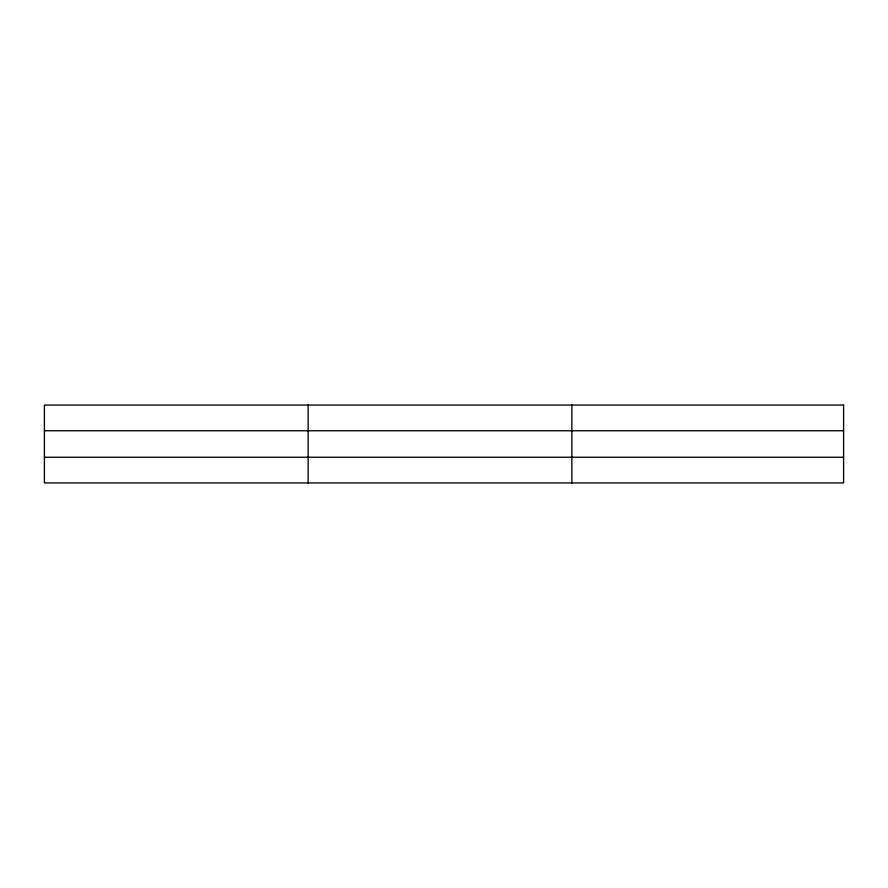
<?xml version="1.0" encoding="UTF-8"?>
<svg xmlns="http://www.w3.org/2000/svg" width="888" height="888" viewBox="0 0 888 888"><rect width="100%" height="100%" fill="white"/><g stroke="black" fill="none" stroke-linecap="round" stroke-linejoin="round"><path stroke-width="1.33" d="M308.136 405.061L308.136 482.939M571.872 405.061L571.872 482.939M44.4 430.758L843.6 430.758M44.4 457.242L843.6 457.242M843.6 405.061L843.6 482.939L44.4 482.939L44.4 405.061L843.6 405.061"/></g></svg>
